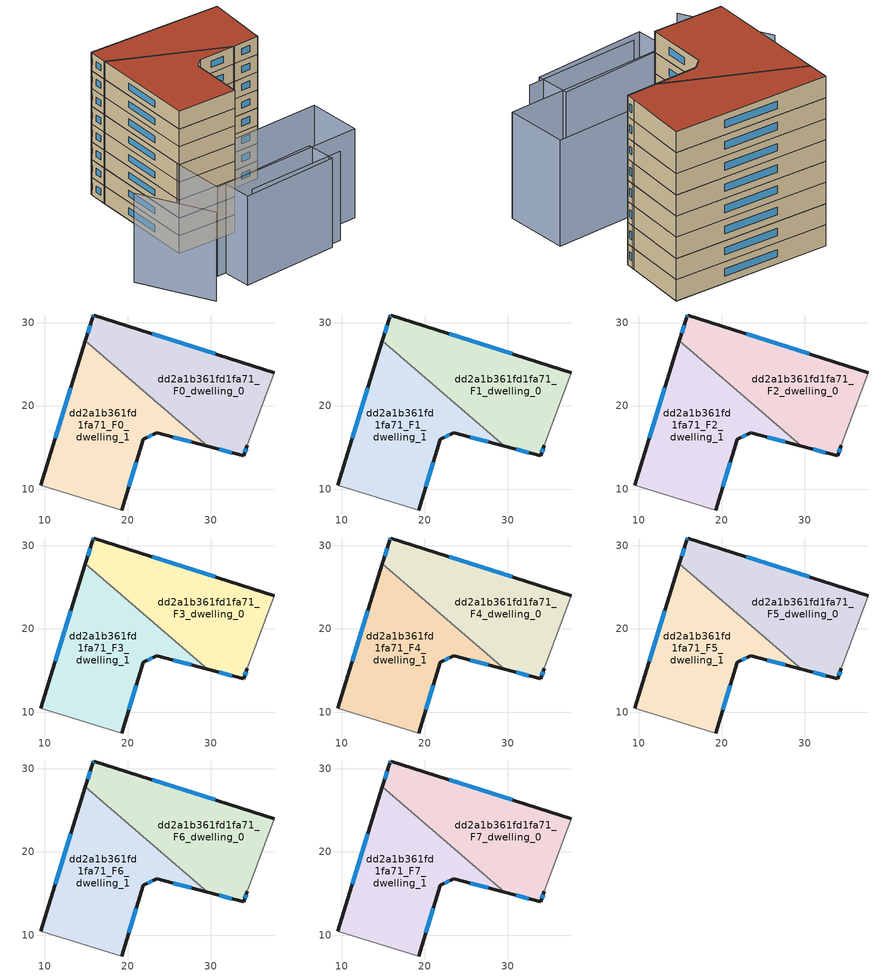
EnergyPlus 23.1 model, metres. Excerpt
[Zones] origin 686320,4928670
dd2a1b361fd1fa71_F0_dwelling_0
 floor ground (EU_floor_Construction): 34.4,15.26 37.61,24.02 15.92,30.94 15.78,30.64 14.91,27.82 29.64,15.16 33.95,14.02 z0
 wall outside (EU_wall_Construction): 34.4,15.26 33.95,14.02 29.64,15.16 / 14.91,27.82 15.78,30.64 15.92,30.94 37.61,24.02 z0:3
 wall adiabatic (EU_wall_Construction): 37.61,24.02 34.4,15.26 z0:3
 wall to dd2a1b361fd1fa71_F0_dwelling_1 (EU_wall_Construction): 29.64,15.16 14.91,27.82 z0:3
 window (EU_Window_Construction): 34.25,14.86 34.09,14.42 / 32.55,14.39 31.04,14.79 / 15.19,28.74 15.5,29.72 / 15.82,30.74 15.87,30.84 / 22.97,28.69 30.55,26.27 z0.98:2.02
dd2a1b361fd1fa71_F0_dwelling_1
 floor ground (EU_floor_Construction): 29.64,15.16 14.91,27.82 9.57,10.45 19.3,7.48 21.88,15.99 23.52,16.77 z0
 wall outside (EU_wall_Construction): 9.57,10.45 14.91,27.82 / 29.64,15.16 23.52,16.77 21.88,15.99 19.3,7.48 z0:3
 wall adiabatic (EU_wall_Construction): 19.3,7.48 9.57,10.45 z0:3
 window (EU_Window_Construction): 11.3,16.1 13.17,22.17 / 27.65,15.68 25.51,16.24 / 22.98,16.52 22.41,16.24 / 21.04,13.22 20.14,10.25 z0.98:2.02
dd2a1b361fd1fa71_F1_dwelling_0
 floor to dd2a1b361fd1fa71_F0_dwelling_0 (EU_floor_Construction): 34.4,15.26 37.61,24.02 15.92,30.94 15.78,30.64 14.91,27.82 29.64,15.16 33.95,14.02 z3
 wall outside (EU_wall_Construction): 34.4,15.26 33.95,14.02 29.64,15.16 / 14.91,27.82 15.78,30.64 15.92,30.94 37.61,24.02 z3:6
 wall adiabatic (EU_wall_Construction): 37.61,24.02 34.4,15.26 z3:6
 wall to dd2a1b361fd1fa71_F1_dwelling_1 (EU_wall_Construction): 29.64,15.16 14.91,27.82 z3:6
 window (EU_Window_Construction): 34.25,14.86 34.09,14.42 / 32.55,14.39 31.04,14.79 / 15.19,28.74 15.5,29.72 / 15.82,30.74 15.87,30.84 / 22.97,28.69 30.55,26.27 z3.98:5.02
dd2a1b361fd1fa71_F1_dwelling_1
 floor to dd2a1b361fd1fa71_F0_dwelling_1 (EU_floor_Construction): 29.64,15.16 14.91,27.82 9.57,10.45 19.3,7.48 21.88,15.99 23.52,16.77 z3
 wall outside (EU_wall_Construction): 9.57,10.45 14.91,27.82 / 29.64,15.16 23.52,16.77 21.88,15.99 19.3,7.48 z3:6
 wall adiabatic (EU_wall_Construction): 19.3,7.48 9.57,10.45 z3:6
 window (EU_Window_Construction): 11.3,16.1 13.17,22.17 / 27.65,15.68 25.51,16.24 / 22.98,16.52 22.41,16.24 / 21.04,13.22 20.14,10.25 z3.98:5.02
dd2a1b361fd1fa71_F2_dwelling_0
 floor to dd2a1b361fd1fa71_F1_dwelling_0 (EU_floor_Construction): 34.4,15.26 37.61,24.02 15.92,30.94 15.78,30.64 14.91,27.82 29.64,15.16 33.95,14.02 z6
 wall outside (EU_wall_Construction): 34.4,15.26 33.95,14.02 29.64,15.16 / 14.91,27.82 15.78,30.64 15.92,30.94 37.61,24.02 z6:9
 wall adiabatic (EU_wall_Construction): 37.61,24.02 34.4,15.26 z6:9
 wall to dd2a1b361fd1fa71_F2_dwelling_1 (EU_wall_Construction): 29.64,15.16 14.91,27.82 z6:9
 window (EU_Window_Construction): 34.25,14.86 34.09,14.42 / 32.55,14.39 31.04,14.79 / 15.19,28.74 15.5,29.72 / 15.82,30.74 15.87,30.84 / 22.97,28.69 30.55,26.27 z6.98:8.02
dd2a1b361fd1fa71_F2_dwelling_1
 floor to dd2a1b361fd1fa71_F1_dwelling_1 (EU_floor_Construction): 29.64,15.16 14.91,27.82 9.57,10.45 19.3,7.48 21.88,15.99 23.52,16.77 z6
 wall outside (EU_wall_Construction): 9.57,10.45 14.91,27.82 / 29.64,15.16 23.52,16.77 21.88,15.99 19.3,7.48 z6:9
 wall adiabatic (EU_wall_Construction): 19.3,7.48 9.57,10.45 z6:9
 window (EU_Window_Construction): 11.3,16.1 13.17,22.17 / 27.65,15.68 25.51,16.24 / 22.98,16.52 22.41,16.24 / 21.04,13.22 20.14,10.25 z6.98:8.02
dd2a1b361fd1fa71_F3_dwelling_0
 floor to dd2a1b361fd1fa71_F2_dwelling_0 (EU_floor_Construction): 34.4,15.26 37.61,24.02 15.92,30.94 15.78,30.64 14.91,27.82 29.64,15.16 33.95,14.02 z9
 wall outside (EU_wall_Construction): 34.4,15.26 33.95,14.02 29.64,15.16 / 14.91,27.82 15.78,30.64 15.92,30.94 37.61,24.02 z9:12
 wall adiabatic (EU_wall_Construction): 37.61,24.02 34.4,15.26 z9:12
 wall to dd2a1b361fd1fa71_F3_dwelling_1 (EU_wall_Construction): 29.64,15.16 14.91,27.82 z9:12
 window (EU_Window_Construction): 34.25,14.86 34.09,14.42 / 32.55,14.39 31.04,14.79 / 15.19,28.74 15.5,29.72 / 15.82,30.74 15.87,30.84 / 22.97,28.69 30.55,26.27 z9.98:11.02
dd2a1b361fd1fa71_F3_dwelling_1
 floor to dd2a1b361fd1fa71_F2_dwelling_1 (EU_floor_Construction): 29.64,15.16 14.91,27.82 9.57,10.45 19.3,7.48 21.88,15.99 23.52,16.77 z9
 wall outside (EU_wall_Construction): 9.57,10.45 14.91,27.82 / 29.64,15.16 23.52,16.77 21.88,15.99 19.3,7.48 z9:12
 wall adiabatic (EU_wall_Construction): 19.3,7.48 9.57,10.45 z9:12
 window (EU_Window_Construction): 11.3,16.1 13.17,22.17 / 27.65,15.68 25.51,16.24 / 22.98,16.52 22.41,16.24 / 21.04,13.22 20.14,10.25 z9.98:11.02
dd2a1b361fd1fa71_F4_dwelling_0
 floor to dd2a1b361fd1fa71_F3_dwelling_0 (EU_floor_Construction): 34.4,15.26 37.61,24.02 15.92,30.94 15.78,30.64 14.91,27.82 29.64,15.16 33.95,14.02 z12
 wall outside (EU_wall_Construction): 34.4,15.26 33.95,14.02 29.64,15.16 / 14.91,27.82 15.78,30.64 15.92,30.94 37.61,24.02 z12:15
 wall adiabatic (EU_wall_Construction): 37.61,24.02 34.4,15.26 z12:15
 wall to dd2a1b361fd1fa71_F4_dwelling_1 (EU_wall_Construction): 29.64,15.16 14.91,27.82 z12:15
 window (EU_Window_Construction): 34.25,14.86 34.09,14.42 / 32.55,14.39 31.04,14.79 / 15.19,28.74 15.5,29.72 / 15.82,30.74 15.87,30.84 / 22.97,28.69 30.55,26.27 z12.98:14.02
dd2a1b361fd1fa71_F4_dwelling_1
 floor to dd2a1b361fd1fa71_F3_dwelling_1 (EU_floor_Construction): 29.64,15.16 14.91,27.82 9.57,10.45 19.3,7.48 21.88,15.99 23.52,16.77 z12
 wall outside (EU_wall_Construction): 9.57,10.45 14.91,27.82 / 29.64,15.16 23.52,16.77 21.88,15.99 19.3,7.48 z12:15
 wall adiabatic (EU_wall_Construction): 19.3,7.48 9.57,10.45 z12:15
 window (EU_Window_Construction): 11.3,16.1 13.17,22.17 / 27.65,15.68 25.51,16.24 / 22.98,16.52 22.41,16.24 / 21.04,13.22 20.14,10.25 z12.98:14.02
dd2a1b361fd1fa71_F5_dwelling_0
 floor to dd2a1b361fd1fa71_F4_dwelling_0 (EU_floor_Construction): 34.4,15.26 37.61,24.02 15.92,30.94 15.78,30.64 14.91,27.82 29.64,15.16 33.95,14.02 z15
 wall outside (EU_wall_Construction): 34.4,15.26 33.95,14.02 29.64,15.16 / 14.91,27.82 15.78,30.64 15.92,30.94 37.61,24.02 z15:18
 wall adiabatic (EU_wall_Construction): 37.61,24.02 34.4,15.26 z15:18
 wall to dd2a1b361fd1fa71_F5_dwelling_1 (EU_wall_Construction): 29.64,15.16 14.91,27.82 z15:18
 window (EU_Window_Construction): 34.25,14.86 34.09,14.42 / 32.55,14.39 31.04,14.79 / 15.19,28.74 15.5,29.72 / 15.82,30.74 15.87,30.84 / 22.97,28.69 30.55,26.27 z15.98:17.02
dd2a1b361fd1fa71_F5_dwelling_1
 floor to dd2a1b361fd1fa71_F4_dwelling_1 (EU_floor_Construction): 29.64,15.16 14.91,27.82 9.57,10.45 19.3,7.48 21.88,15.99 23.52,16.77 z15
 wall outside (EU_wall_Construction): 9.57,10.45 14.91,27.82 / 29.64,15.16 23.52,16.77 21.88,15.99 19.3,7.48 z15:18
 wall adiabatic (EU_wall_Construction): 19.3,7.48 9.57,10.45 z15:18
 window (EU_Window_Construction): 11.3,16.1 13.17,22.17 / 27.65,15.68 25.51,16.24 / 22.98,16.52 22.41,16.24 / 21.04,13.22 20.14,10.25 z15.98:17.02
dd2a1b361fd1fa71_F6_dwelling_0
 floor to dd2a1b361fd1fa71_F5_dwelling_0 (EU_floor_Construction): 34.4,15.26 37.61,24.02 15.92,30.94 15.78,30.64 14.91,27.82 29.64,15.16 33.95,14.02 z18
 wall outside (EU_wall_Construction): 34.4,15.26 33.95,14.02 29.64,15.16 / 14.91,27.82 15.78,30.64 15.92,30.94 37.61,24.02 z18:21
 wall adiabatic (EU_wall_Construction): 37.61,24.02 34.4,15.26 z18:21
 wall to dd2a1b361fd1fa71_F6_dwelling_1 (EU_wall_Construction): 29.64,15.16 14.91,27.82 z18:21
 window (EU_Window_Construction): 34.25,14.86 34.09,14.42 / 32.55,14.39 31.04,14.79 / 15.19,28.74 15.5,29.72 / 15.82,30.74 15.87,30.84 / 22.97,28.69 30.55,26.27 z18.98:20.02
dd2a1b361fd1fa71_F6_dwelling_1
 floor to dd2a1b361fd1fa71_F5_dwelling_1 (EU_floor_Construction): 29.64,15.16 14.91,27.82 9.57,10.45 19.3,7.48 21.88,15.99 23.52,16.77 z18
 wall outside (EU_wall_Construction): 9.57,10.45 14.91,27.82 / 29.64,15.16 23.52,16.77 21.88,15.99 19.3,7.48 z18:21
 wall adiabatic (EU_wall_Construction): 19.3,7.48 9.57,10.45 z18:21
 window (EU_Window_Construction): 11.3,16.1 13.17,22.17 / 27.65,15.68 25.51,16.24 / 22.98,16.52 22.41,16.24 / 21.04,13.22 20.14,10.25 z18.98:20.02
dd2a1b361fd1fa71_F7_dwelling_0
 floor to dd2a1b361fd1fa71_F6_dwelling_0 (EU_floor_Construction): 34.4,15.26 37.61,24.02 15.92,30.94 15.78,30.64 14.91,27.82 29.64,15.16 33.95,14.02 z21
 wall outside (EU_wall_Construction): 34.4,15.26 33.95,14.02 29.64,15.16 / 14.91,27.82 15.78,30.64 15.92,30.94 37.61,24.02 z21:24
 wall adiabatic (EU_wall_Construction): 37.61,24.02 34.4,15.26 z21:24
 wall to dd2a1b361fd1fa71_F7_dwelling_1 (EU_wall_Construction): 29.64,15.16 14.91,27.82 z21:24
 window (EU_Window_Construction): 34.25,14.86 34.09,14.42 / 32.55,14.39 31.04,14.79 / 15.19,28.74 15.5,29.72 / 15.82,30.74 15.87,30.84 / 22.97,28.69 30.55,26.27 z21.98:23.02
 roof outside (EU_roof_Construction): 37.61,24.02 34.4,15.26 33.95,14.02 29.64,15.16 14.91,27.82 15.78,30.64 15.92,30.94 z24
dd2a1b361fd1fa71_F7_dwelling_1
 floor to dd2a1b361fd1fa71_F6_dwelling_1 (EU_floor_Construction): 29.64,15.16 14.91,27.82 9.57,10.45 19.3,7.48 21.88,15.99 23.52,16.77 z21
 wall outside (EU_wall_Construction): 9.57,10.45 14.91,27.82 / 29.64,15.16 23.52,16.77 21.88,15.99 19.3,7.48 z21:24
 wall adiabatic (EU_wall_Construction): 19.3,7.48 9.57,10.45 z21:24
 window (EU_Window_Construction): 11.3,16.1 13.17,22.17 / 27.65,15.68 25.51,16.24 / 22.98,16.52 22.41,16.24 / 21.04,13.22 20.14,10.25 z21.98:23.02
 roof outside (EU_roof_Construction): 23.52,16.77 21.88,15.99 19.3,7.48 9.57,10.45 14.91,27.82 29.64,15.16 z24
shading: 34.36,15.12 36.93,24.21 / 10.11,-2.39 26.51,-6.26 / -1.03,10.82 1.58,-2.03 / 9.04,1.77 25.24,-1.65 / 25.24,-1.65 24.22,-6.5 / 24.22,-6.5 8.01,-3.08 / 8.01,-3.08 9.04,1.77 / 9.66,10.83 35.19,4.67 / 35.19,4.67 33.06,-4.15 / 33.06,-4.15 7.53,2.01 / 7.53,2.01 9.66,10.83 z0:15
[Building]
EU S2 Campaign: North Axis=0; Terrain=City; Solar Distribution=FullExterior
[Site:Location]
Bologna: Latitude=44.5; Longitude=11.25; Time Zone=1; Elevation=37
[SizingPeriod:WeatherFileDays]
AnnualSizingPeriod: Begin Month=1; Begin Day of Month=1; End Month=12; End Day of Month=31; Day of Week for Start Day=Monday; Use Weather File Daylight Saving Period=No; Use Weather File Rain and Snow Indicators=No
[MATERIAL]
EU_InternalMass_Material: Roughness=MediumRough; Thickness=0.1; Conductivity=1; Density=1800; Specific Heat=900; Thermal Absorptance=0.9; Solar Absorptance=0.7; Visible Absorptance=0.7
[MATERIAL:NOMASS] Roughness=MediumRough; Thermal Absorptance=0.9; Solar Absorptance=0.7; Visible Absorptance=0.7
Name | Thermal Resistance
EU_wall_NoMass | 0.905828
EU_roof_NoMass | 0.37593
EU_floor_NoMass | 0.67114
[WINDOWMATERIAL:SIMPLEGLAZINGSYSTEM]
EU_Window_SimpleGlazing: UFactor=4.52486; Solar Heat Gain Coefficient=0.85; Visible Transmittance=0.85
[CONSTRUCTION]
EU_wall_Construction: EU_wall_NoMass
EU_roof_Construction: EU_roof_NoMass
EU_floor_Construction: EU_floor_NoMass
EU_InternalMass_Construction: EU_InternalMass_Material
EU_Window_Construction: EU_Window_SimpleGlazing
[ZONE] Type=1; Multiplier=1; Ceiling Height=autocalculate; Floor Area=autocalculate; Part of Total Floor Area=Yes
Name | Volume
dd2a1b361fd1fa71_F0_dwelling_0 | 529.996
dd2a1b361fd1fa71_F1_dwelling_0; dd2a1b361fd1fa71_F2_dwelling_0; dd2a1b361fd1fa71_F3_dwelling_0; dd2a1b361fd1fa71_F4_dwelling_0; dd2a1b361fd1fa71_F5_dwelling_0; dd2a1b361fd1fa71_F6_dwelling_0; dd2a1b361fd1fa71_F7_dwelling_0 | 529.995
dd2a1b361fd1fa71_F0_dwelling_1 | 530.019
dd2a1b361fd1fa71_F1_dwelling_1; dd2a1b361fd1fa71_F2_dwelling_1; dd2a1b361fd1fa71_F3_dwelling_1; dd2a1b361fd1fa71_F4_dwelling_1; dd2a1b361fd1fa71_F5_dwelling_1; dd2a1b361fd1fa71_F6_dwelling_1; dd2a1b361fd1fa71_F7_dwelling_1 | 530.017
[INTERNALMASS] Construction=EU_InternalMass_Construction
Name | Zone or ZoneList | Surface Area
dd2a1b361fd1fa71_F0_dwelling_0_EU_InternalMass | dd2a1b361fd1fa71_F0_dwelling_0 | 176.665
dd2a1b361fd1fa71_F0_dwelling_1_EU_InternalMass | dd2a1b361fd1fa71_F0_dwelling_1 | 176.673
dd2a1b361fd1fa71_F1_dwelling_0_EU_InternalMass | dd2a1b361fd1fa71_F1_dwelling_0 | 176.665
dd2a1b361fd1fa71_F1_dwelling_1_EU_InternalMass | dd2a1b361fd1fa71_F1_dwelling_1 | 176.673
dd2a1b361fd1fa71_F2_dwelling_0_EU_InternalMass | dd2a1b361fd1fa71_F2_dwelling_0 | 176.665
dd2a1b361fd1fa71_F2_dwelling_1_EU_InternalMass | dd2a1b361fd1fa71_F2_dwelling_1 | 176.673
dd2a1b361fd1fa71_F3_dwelling_0_EU_InternalMass | dd2a1b361fd1fa71_F3_dwelling_0 | 176.665
dd2a1b361fd1fa71_F3_dwelling_1_EU_InternalMass | dd2a1b361fd1fa71_F3_dwelling_1 | 176.673
dd2a1b361fd1fa71_F4_dwelling_0_EU_InternalMass | dd2a1b361fd1fa71_F4_dwelling_0 | 176.665
dd2a1b361fd1fa71_F4_dwelling_1_EU_InternalMass | dd2a1b361fd1fa71_F4_dwelling_1 | 176.673
dd2a1b361fd1fa71_F5_dwelling_0_EU_InternalMass | dd2a1b361fd1fa71_F5_dwelling_0 | 176.665
dd2a1b361fd1fa71_F5_dwelling_1_EU_InternalMass | dd2a1b361fd1fa71_F5_dwelling_1 | 176.673
dd2a1b361fd1fa71_F6_dwelling_0_EU_InternalMass | dd2a1b361fd1fa71_F6_dwelling_0 | 176.665
dd2a1b361fd1fa71_F6_dwelling_1_EU_InternalMass | dd2a1b361fd1fa71_F6_dwelling_1 | 176.673
dd2a1b361fd1fa71_F7_dwelling_0_EU_InternalMass | dd2a1b361fd1fa71_F7_dwelling_0 | 176.665
dd2a1b361fd1fa71_F7_dwelling_1_EU_InternalMass | dd2a1b361fd1fa71_F7_dwelling_1 | 176.673
[OTHEREQUIPMENT] Fuel Type=Electricity; Design Level Calculation Method=Watts/Area; Power per Zone Floor Area=1; Fraction Latent=0; Fraction Radiant=0; Fraction Lost=0; Carbon Dioxide Generation Rate=0; EndUse Subcategory=EU_Step8_InternalGains
Name | Zone or ZoneList or Space or SpaceList | Schedule
EU_Step8_InternalGain_dd2a1b361fd1fa71_F0_dwelling_0_f000 | dd2a1b361fd1fa71_F0_dwelling_0 | EU_Step8_GainSchedule_dd2a1b361fd1fa71_F0_dwelling_0_f000
EU_Step8_InternalGain_dd2a1b361fd1fa71_F0_dwelling_1_f000 | dd2a1b361fd1fa71_F0_dwelling_1 | EU_Step8_GainSchedule_dd2a1b361fd1fa71_F0_dwelling_1_f000
EU_Step8_InternalGain_dd2a1b361fd1fa71_F1_dwelling_0_f000 | dd2a1b361fd1fa71_F1_dwelling_0 | EU_Step8_GainSchedule_dd2a1b361fd1fa71_F1_dwelling_0_f000
EU_Step8_InternalGain_dd2a1b361fd1fa71_F1_dwelling_1_f000 | dd2a1b361fd1fa71_F1_dwelling_1 | EU_Step8_GainSchedule_dd2a1b361fd1fa71_F1_dwelling_1_f000
EU_Step8_InternalGain_dd2a1b361fd1fa71_F2_dwelling_0_f000 | dd2a1b361fd1fa71_F2_dwelling_0 | EU_Step8_GainSchedule_dd2a1b361fd1fa71_F2_dwelling_0_f000
EU_Step8_InternalGain_dd2a1b361fd1fa71_F2_dwelling_1_f000 | dd2a1b361fd1fa71_F2_dwelling_1 | EU_Step8_GainSchedule_dd2a1b361fd1fa71_F2_dwelling_1_f000
EU_Step8_InternalGain_dd2a1b361fd1fa71_F3_dwelling_0_f000 | dd2a1b361fd1fa71_F3_dwelling_0 | EU_Step8_GainSchedule_dd2a1b361fd1fa71_F3_dwelling_0_f000
EU_Step8_InternalGain_dd2a1b361fd1fa71_F3_dwelling_1_f000 | dd2a1b361fd1fa71_F3_dwelling_1 | EU_Step8_GainSchedule_dd2a1b361fd1fa71_F3_dwelling_1_f000
EU_Step8_InternalGain_dd2a1b361fd1fa71_F4_dwelling_0_f000 | dd2a1b361fd1fa71_F4_dwelling_0 | EU_Step8_GainSchedule_dd2a1b361fd1fa71_F4_dwelling_0_f000
EU_Step8_InternalGain_dd2a1b361fd1fa71_F4_dwelling_1_f000 | dd2a1b361fd1fa71_F4_dwelling_1 | EU_Step8_GainSchedule_dd2a1b361fd1fa71_F4_dwelling_1_f000
EU_Step8_InternalGain_dd2a1b361fd1fa71_F5_dwelling_0_f000 | dd2a1b361fd1fa71_F5_dwelling_0 | EU_Step8_GainSchedule_dd2a1b361fd1fa71_F5_dwelling_0_f000
EU_Step8_InternalGain_dd2a1b361fd1fa71_F5_dwelling_1_f000 | dd2a1b361fd1fa71_F5_dwelling_1 | EU_Step8_GainSchedule_dd2a1b361fd1fa71_F5_dwelling_1_f000
EU_Step8_InternalGain_dd2a1b361fd1fa71_F6_dwelling_0_f000 | dd2a1b361fd1fa71_F6_dwelling_0 | EU_Step8_GainSchedule_dd2a1b361fd1fa71_F6_dwelling_0_f000
EU_Step8_InternalGain_dd2a1b361fd1fa71_F6_dwelling_1_f000 | dd2a1b361fd1fa71_F6_dwelling_1 | EU_Step8_GainSchedule_dd2a1b361fd1fa71_F6_dwelling_1_f000
EU_Step8_InternalGain_dd2a1b361fd1fa71_F7_dwelling_0_f000 | dd2a1b361fd1fa71_F7_dwelling_0 | EU_Step8_GainSchedule_dd2a1b361fd1fa71_F7_dwelling_0_f000
EU_Step8_InternalGain_dd2a1b361fd1fa71_F7_dwelling_1_f000 | dd2a1b361fd1fa71_F7_dwelling_1 | EU_Step8_GainSchedule_dd2a1b361fd1fa71_F7_dwelling_1_f000
[ZONEVENTILATION:DESIGNFLOWRATE] Schedule=EU_AlwaysOn; Design Flow Rate Calculation Method=AirChanges/Hour; Air Changes per Hour=0.73129; Ventilation Type=Natural; Fan Pressure Rise=0; Fan Total Efficiency=1; Constant Term Coefficient=1; Temperature Term Coefficient=0; Velocity Term Coefficient=0; Velocity Squared Term Coefficient=0; Minimum Indoor Temperature=-100; Maximum Indoor Temperature=100; Delta Temperature=-100; Minimum Outdoor Temperature=-100; Maximum Outdoor Temperature=100; Maximum Wind Speed=40
Name | Zone or ZoneList or Space or SpaceList
EU_ConstantAir_dd2a1b361fd1fa71_F0_dwelling_0 | dd2a1b361fd1fa71_F0_dwelling_0
EU_ConstantAir_dd2a1b361fd1fa71_F0_dwelling_1 | dd2a1b361fd1fa71_F0_dwelling_1
EU_ConstantAir_dd2a1b361fd1fa71_F1_dwelling_0 | dd2a1b361fd1fa71_F1_dwelling_0
EU_ConstantAir_dd2a1b361fd1fa71_F1_dwelling_1 | dd2a1b361fd1fa71_F1_dwelling_1
EU_ConstantAir_dd2a1b361fd1fa71_F2_dwelling_0 | dd2a1b361fd1fa71_F2_dwelling_0
EU_ConstantAir_dd2a1b361fd1fa71_F2_dwelling_1 | dd2a1b361fd1fa71_F2_dwelling_1
EU_ConstantAir_dd2a1b361fd1fa71_F3_dwelling_0 | dd2a1b361fd1fa71_F3_dwelling_0
EU_ConstantAir_dd2a1b361fd1fa71_F3_dwelling_1 | dd2a1b361fd1fa71_F3_dwelling_1
EU_ConstantAir_dd2a1b361fd1fa71_F4_dwelling_0 | dd2a1b361fd1fa71_F4_dwelling_0
EU_ConstantAir_dd2a1b361fd1fa71_F4_dwelling_1 | dd2a1b361fd1fa71_F4_dwelling_1
EU_ConstantAir_dd2a1b361fd1fa71_F5_dwelling_0 | dd2a1b361fd1fa71_F5_dwelling_0
EU_ConstantAir_dd2a1b361fd1fa71_F5_dwelling_1 | dd2a1b361fd1fa71_F5_dwelling_1
EU_ConstantAir_dd2a1b361fd1fa71_F6_dwelling_0 | dd2a1b361fd1fa71_F6_dwelling_0
EU_ConstantAir_dd2a1b361fd1fa71_F6_dwelling_1 | dd2a1b361fd1fa71_F6_dwelling_1
EU_ConstantAir_dd2a1b361fd1fa71_F7_dwelling_0 | dd2a1b361fd1fa71_F7_dwelling_0
EU_ConstantAir_dd2a1b361fd1fa71_F7_dwelling_1 | dd2a1b361fd1fa71_F7_dwelling_1
[HVACTEMPLATE:THERMOSTAT] Constant Heating Setpoint=20; Constant Cooling Setpoint=50
EU_HeatOnly_dd2a1b361fd1fa71_F0_dwelling_0; EU_HeatOnly_dd2a1b361fd1fa71_F0_dwelling_1; EU_HeatOnly_dd2a1b361fd1fa71_F1_dwelling_0; EU_HeatOnly_dd2a1b361fd1fa71_F1_dwelling_1; EU_HeatOnly_dd2a1b361fd1fa71_F2_dwelling_0; EU_HeatOnly_dd2a1b361fd1fa71_F2_dwelling_1; EU_HeatOnly_dd2a1b361fd1fa71_F3_dwelling_0; EU_HeatOnly_dd2a1b361fd1fa71_F3_dwelling_1; EU_HeatOnly_dd2a1b361fd1fa71_F4_dwelling_0; EU_HeatOnly_dd2a1b361fd1fa71_F4_dwelling_1; EU_HeatOnly_dd2a1b361fd1fa71_F5_dwelling_0; EU_HeatOnly_dd2a1b361fd1fa71_F5_dwelling_1; EU_HeatOnly_dd2a1b361fd1fa71_F6_dwelling_0; EU_HeatOnly_dd2a1b361fd1fa71_F6_dwelling_1; EU_HeatOnly_dd2a1b361fd1fa71_F7_dwelling_0; EU_HeatOnly_dd2a1b361fd1fa71_F7_dwelling_1
[HVACTEMPLATE:ZONE:IDEALLOADSAIRSYSTEM] System Availability Schedule=EU_AlwaysOn; Maximum Heating Supply Air Temperature=50; Minimum Cooling Supply Air Temperature=13; Maximum Heating Supply Air Humidity Ratio=0.0156; Minimum Cooling Supply Air Humidity Ratio=0.0077; Heating Limit=NoLimit; Cooling Limit=NoLimit; Heating Availability Schedule=EU_AlwaysOn; Cooling Availability Schedule=EU_CoolingOff; Dehumidification Control Type=ConstantSensibleHeatRatio; Cooling Sensible Heat Ratio=0.7; Dehumidification Setpoint=60; Humidification Control Type=None; Humidification Setpoint=30; Outdoor Air Method=None; Outdoor Air Flow Rate per Person=0.00944; Outdoor Air Flow Rate per Zone Floor Area=0; Outdoor Air Flow Rate per Zone=0; Demand Controlled Ventilation Type=None; Outdoor Air Economizer Type=NoEconomizer; Heat Recovery Type=None; Sensible Heat Recovery Effectiveness=0.7; Latent Heat Recovery Effectiveness=0.65
Name | Template Thermostat
dd2a1b361fd1fa71_F0_dwelling_0 | EU_HeatOnly_dd2a1b361fd1fa71_F0_dwelling_0
dd2a1b361fd1fa71_F0_dwelling_1 | EU_HeatOnly_dd2a1b361fd1fa71_F0_dwelling_1
dd2a1b361fd1fa71_F1_dwelling_0 | EU_HeatOnly_dd2a1b361fd1fa71_F1_dwelling_0
dd2a1b361fd1fa71_F1_dwelling_1 | EU_HeatOnly_dd2a1b361fd1fa71_F1_dwelling_1
dd2a1b361fd1fa71_F2_dwelling_0 | EU_HeatOnly_dd2a1b361fd1fa71_F2_dwelling_0
dd2a1b361fd1fa71_F2_dwelling_1 | EU_HeatOnly_dd2a1b361fd1fa71_F2_dwelling_1
dd2a1b361fd1fa71_F3_dwelling_0 | EU_HeatOnly_dd2a1b361fd1fa71_F3_dwelling_0
dd2a1b361fd1fa71_F3_dwelling_1 | EU_HeatOnly_dd2a1b361fd1fa71_F3_dwelling_1
dd2a1b361fd1fa71_F4_dwelling_0 | EU_HeatOnly_dd2a1b361fd1fa71_F4_dwelling_0
dd2a1b361fd1fa71_F4_dwelling_1 | EU_HeatOnly_dd2a1b361fd1fa71_F4_dwelling_1
dd2a1b361fd1fa71_F5_dwelling_0 | EU_HeatOnly_dd2a1b361fd1fa71_F5_dwelling_0
dd2a1b361fd1fa71_F5_dwelling_1 | EU_HeatOnly_dd2a1b361fd1fa71_F5_dwelling_1
dd2a1b361fd1fa71_F6_dwelling_0 | EU_HeatOnly_dd2a1b361fd1fa71_F6_dwelling_0
dd2a1b361fd1fa71_F6_dwelling_1 | EU_HeatOnly_dd2a1b361fd1fa71_F6_dwelling_1
dd2a1b361fd1fa71_F7_dwelling_0 | EU_HeatOnly_dd2a1b361fd1fa71_F7_dwelling_0
dd2a1b361fd1fa71_F7_dwelling_1 | EU_HeatOnly_dd2a1b361fd1fa71_F7_dwelling_1
[SIZING:ZONE] Zone Cooling Design Supply Air Temperature Input Method=SupplyAirTemperature; Zone Cooling Design Supply Air Temperature=13; Zone Heating Design Supply Air Temperature Input Method=SupplyAirTemperature; Zone Heating Design Supply Air Temperature=50; Zone Cooling Design Supply Air Humidity Ratio=0.008; Zone Heating Design Supply Air Humidity Ratio=0.008; Cooling Design Air Flow Method=DesignDay; Cooling Design Air Flow Rate=0; Cooling Minimum Air Flow per Zone Floor Area=0.000762; Cooling Minimum Air Flow=0; Cooling Minimum Air Flow Fraction=0.2; Heating Design Air Flow Method=DesignDay; Heating Design Air Flow Rate=0; Heating Maximum Air Flow per Zone Floor Area=0.002032; Heating Maximum Air Flow=0.141576; Heating Maximum Air Flow Fraction=0.3; Account for Dedicated Outdoor Air System=No; Dedicated Outdoor Air System Control Strategy=NeutralSupplyAir; Dedicated Outdoor Air Low Setpoint Temperature for Design=autosize; Dedicated Outdoor Air High Setpoint Temperature for Design=autosize; Zone Load Sizing Method=Sensible Load Only No Latent Load; Zone Latent Cooling Design Supply Air Humidity Ratio Input Method=HumidityRatioDifference; Zone Cooling Design Supply Air Humidity Ratio Difference=0.005; Zone Latent Heating Design Supply Air Humidity Ratio Input Method=HumidityRatioDifference; Zone Humidification Design Supply Air Humidity Ratio Difference=0.005
dd2a1b361fd1fa71_F0_dwelling_0; dd2a1b361fd1fa71_F0_dwelling_1; dd2a1b361fd1fa71_F1_dwelling_0; dd2a1b361fd1fa71_F1_dwelling_1; dd2a1b361fd1fa71_F2_dwelling_0; dd2a1b361fd1fa71_F2_dwelling_1; dd2a1b361fd1fa71_F3_dwelling_0; dd2a1b361fd1fa71_F3_dwelling_1; dd2a1b361fd1fa71_F4_dwelling_0; dd2a1b361fd1fa71_F4_dwelling_1; dd2a1b361fd1fa71_F5_dwelling_0; dd2a1b361fd1fa71_F5_dwelling_1; dd2a1b361fd1fa71_F6_dwelling_0; dd2a1b361fd1fa71_F6_dwelling_1; dd2a1b361fd1fa71_F7_dwelling_0; dd2a1b361fd1fa71_F7_dwelling_1
[SCHEDULE:CONSTANT]
Name | Hourly Value
EU_AlwaysOn | 1
EU_CoolingOff | 0
[SCHEDULE:FILE] Column Number=1; Rows to Skip at Top=0; Number of Hours of Data=8760; Column Separator=Comma; Interpolate to Timestep=No; Minutes per Item=60; Adjust Schedule for Daylight Savings=Yes
Name | File
EU_Step8_GainSchedule_dd2a1b361fd1fa71_F0_dwelling_0_f000 | ../../schedules/dd2a1b361fd1fa71/dd2a1b361fd1fa71_F0_dwelling_0_f000_gain.csv
EU_Step8_GainSchedule_dd2a1b361fd1fa71_F0_dwelling_1_f000 | ../../schedules/dd2a1b361fd1fa71/dd2a1b361fd1fa71_F0_dwelling_1_f000_gain.csv
EU_Step8_GainSchedule_dd2a1b361fd1fa71_F1_dwelling_0_f000 | ../../schedules/dd2a1b361fd1fa71/dd2a1b361fd1fa71_F1_dwelling_0_f000_gain.csv
EU_Step8_GainSchedule_dd2a1b361fd1fa71_F1_dwelling_1_f000 | ../../schedules/dd2a1b361fd1fa71/dd2a1b361fd1fa71_F1_dwelling_1_f000_gain.csv
EU_Step8_GainSchedule_dd2a1b361fd1fa71_F2_dwelling_0_f000 | ../../schedules/dd2a1b361fd1fa71/dd2a1b361fd1fa71_F2_dwelling_0_f000_gain.csv
EU_Step8_GainSchedule_dd2a1b361fd1fa71_F2_dwelling_1_f000 | ../../schedules/dd2a1b361fd1fa71/dd2a1b361fd1fa71_F2_dwelling_1_f000_gain.csv
EU_Step8_GainSchedule_dd2a1b361fd1fa71_F3_dwelling_0_f000 | ../../schedules/dd2a1b361fd1fa71/dd2a1b361fd1fa71_F3_dwelling_0_f000_gain.csv
EU_Step8_GainSchedule_dd2a1b361fd1fa71_F3_dwelling_1_f000 | ../../schedules/dd2a1b361fd1fa71/dd2a1b361fd1fa71_F3_dwelling_1_f000_gain.csv
EU_Step8_GainSchedule_dd2a1b361fd1fa71_F4_dwelling_0_f000 | ../../schedules/dd2a1b361fd1fa71/dd2a1b361fd1fa71_F4_dwelling_0_f000_gain.csv
EU_Step8_GainSchedule_dd2a1b361fd1fa71_F4_dwelling_1_f000 | ../../schedules/dd2a1b361fd1fa71/dd2a1b361fd1fa71_F4_dwelling_1_f000_gain.csv
EU_Step8_GainSchedule_dd2a1b361fd1fa71_F5_dwelling_0_f000 | ../../schedules/dd2a1b361fd1fa71/dd2a1b361fd1fa71_F5_dwelling_0_f000_gain.csv
EU_Step8_GainSchedule_dd2a1b361fd1fa71_F5_dwelling_1_f000 | ../../schedules/dd2a1b361fd1fa71/dd2a1b361fd1fa71_F5_dwelling_1_f000_gain.csv
EU_Step8_GainSchedule_dd2a1b361fd1fa71_F6_dwelling_0_f000 | ../../schedules/dd2a1b361fd1fa71/dd2a1b361fd1fa71_F6_dwelling_0_f000_gain.csv
EU_Step8_GainSchedule_dd2a1b361fd1fa71_F6_dwelling_1_f000 | ../../schedules/dd2a1b361fd1fa71/dd2a1b361fd1fa71_F6_dwelling_1_f000_gain.csv
EU_Step8_GainSchedule_dd2a1b361fd1fa71_F7_dwelling_0_f000 | ../../schedules/dd2a1b361fd1fa71/dd2a1b361fd1fa71_F7_dwelling_0_f000_gain.csv
EU_Step8_GainSchedule_dd2a1b361fd1fa71_F7_dwelling_1_f000 | ../../schedules/dd2a1b361fd1fa71/dd2a1b361fd1fa71_F7_dwelling_1_f000_gain.csv
